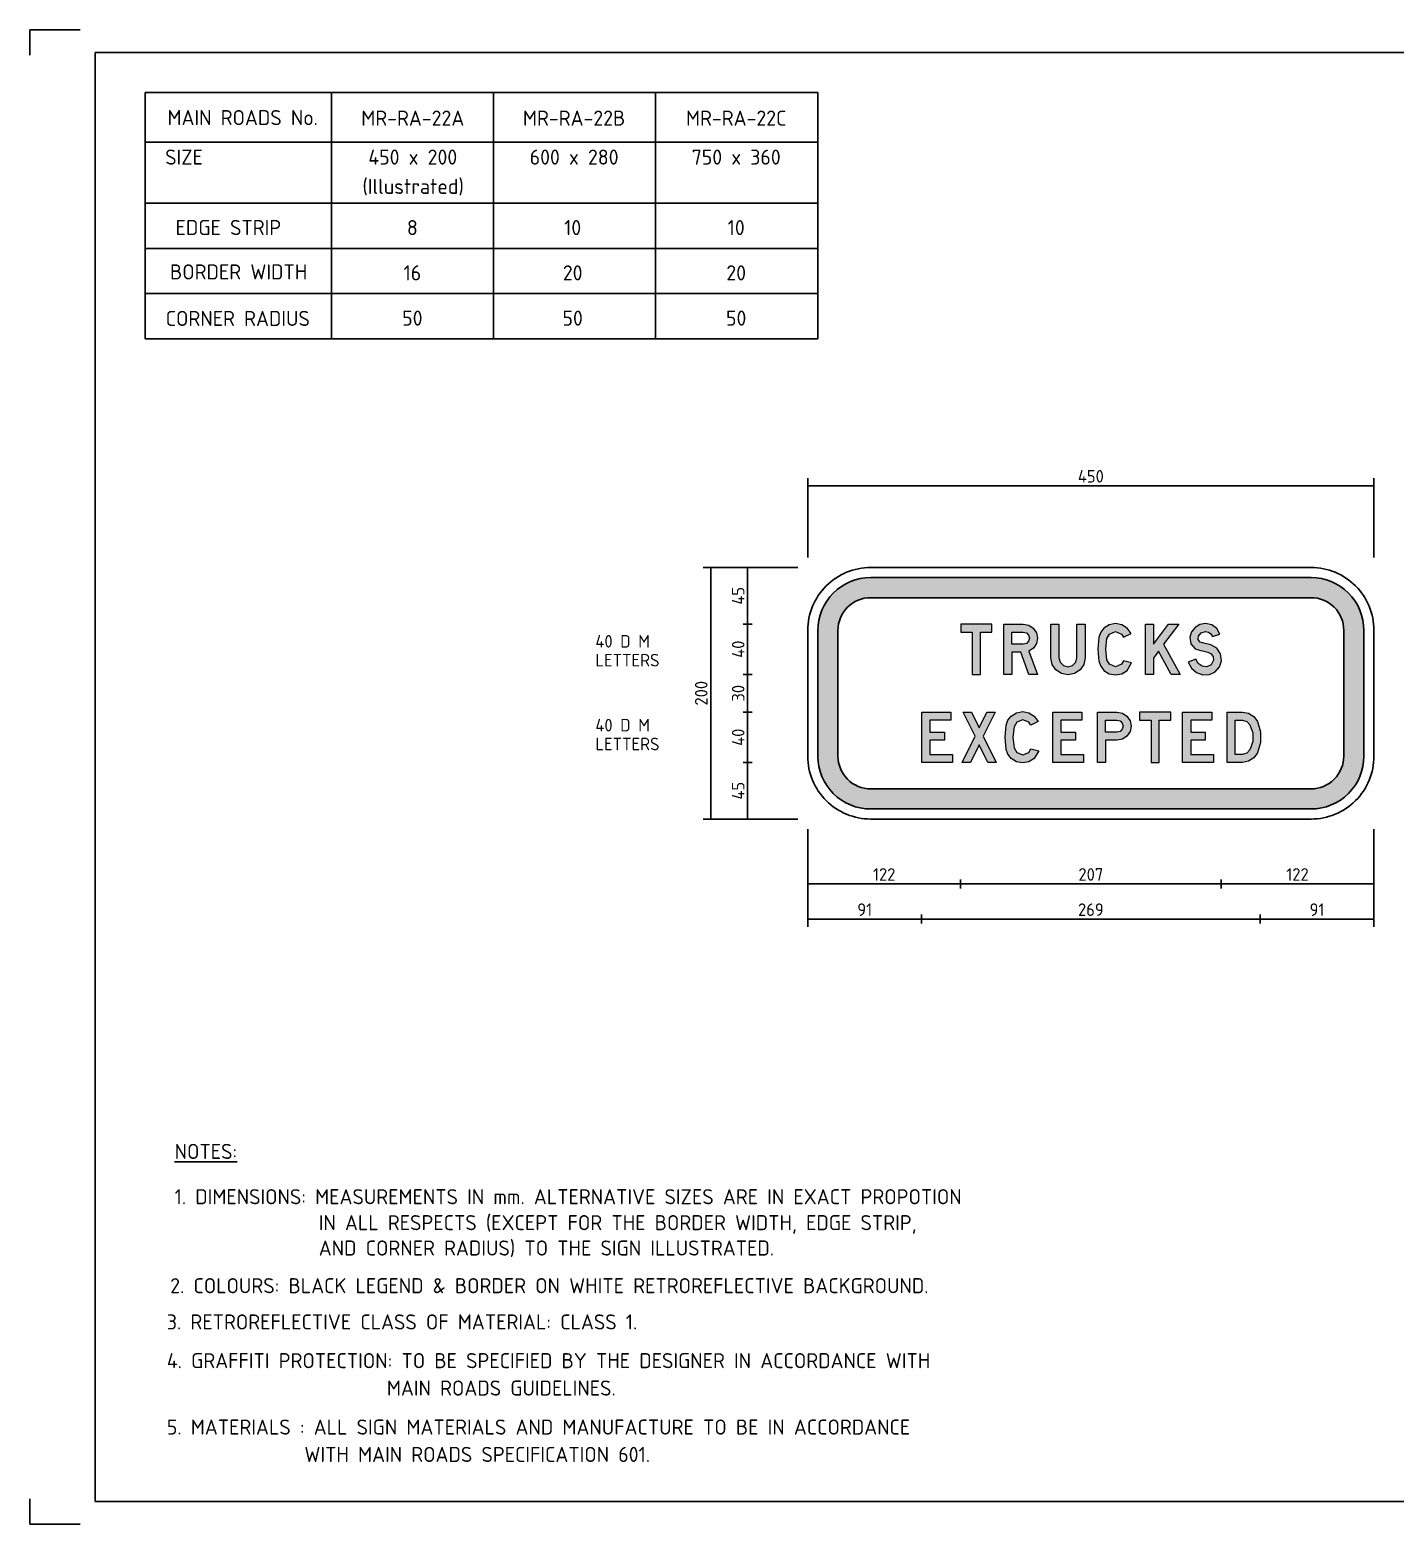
# Model space of a CAD drawing. Extents: x 0 to 420, y 0 to 297.
# Drawn here: x 0 to 271.3, y 0 to 297 of the extents above; entities that cross this region are included whole.
import ezdxf
from ezdxf.enums import TextEntityAlignment as Align

# ---------------------------------------------------------------- set-up
doc = ezdxf.new("R2010")
doc.units = 0
doc.layers.get('0').update_dxf_attribs({"linetype": 'CONTINUOUS'})
doc.layers.get('DEFPOINTS').update_dxf_attribs({"linetype": 'CONTINUOUS'})
for name, color, linetype in [('COMMENTS', 4, 'CONTINUOUS'), ('L25', 1, 'CONTINUOUS'), ('L35', 3, 'CONTINUOUS'), ('L50', 7, 'CONTINUOUS'), ('T25', 1, 'CONTINUOUS'), ('TBLK18', 4, 'CONTINUOUS'), ('TBLK25', 1, 'CONTINUOUS'), ('TBLK35', 3, 'CONTINUOUS'), ('TBLK50', 7, 'CONTINUOUS')]:
    doc.layers.add(name, color=color, linetype=linetype)
doc.styles.add('ISO', font='iso3098b.shx')
doc.dimstyles.new('SIGNSDIM', dxfattribs={"dimtxt": 2.5, "dimasz": 0.2, "dimexe": 1.5, "dimexo": 2, "dimtad": 1, "dimdec": 4, "dimlfac": 4, "dimrnd": 1, "dimdsep": 46, "dimtxsty": 'ISO', "dimblk": 'SGNDIM', "dimcen": 2.5, "dimse2": 1, "dimadec": 0, "dimazin": 0, "dimtfac": 1, "dimtdec": 4, "dimtix": 1, "dimtmove": 0, "dimatfit": 3, "dimldrblk": 'SGNDIM', "dimfxl": 1, "dimtolj": 1, "dimtzin": 0, "dimarcsym": 0})

# ---------------------------------------------------------------- blocks, each defined once
blk = doc.blocks.new('SGNDIM')
for p, q in [((0, 0), (-1, 0)), ((0, 4.5), (0, -4.5))]:
    blk.add_line(p, q)
blk = doc.blocks.new('*D5')
at = {"layer": 'DEFPOINTS', "color": 0}
for p in [(154.55, 190.15), (135.27, 140.15), (154.55, 140.15)]:
    blk.add_point(p, dxfattribs=at)
at = {"layer": 'T25', "color": 0, "lineweight": -2}
for p, q in [((152.55, 190.15), (133.77, 190.15)), ((135.27, 189.95), (135.27, 140.35)), ((152.55, 140.15), (133.77, 140.15))]:
    blk.add_line(p, q, dxfattribs=at)
at = {"layer": 'T25', "color": 0, "lineweight": -2, "xscale": 0.2, "yscale": 0.2, "zscale": 0.2}
for p, rotation in [((135.27, 190.15), 90), ((135.27, 140.15), 270)]:
    blk.add_blockref('SGNDIM', p, dxfattribs=dict(at, rotation=rotation))
at = {"layer": 'T25', "color": 0, "insert": (133.39, 165.15), "char_height": 2.5, "attachment_point": 5, "rotation": 90, "style": 'ISO'}
blk.add_mtext('\\A1;200', dxfattribs=at)
blk = doc.blocks.new('*D6')
at = {"layer": 'DEFPOINTS', "color": 0}
for p in [(154.55, 140.15), (184.93, 140.15), (184.93, 127.25)]:
    blk.add_point(p, dxfattribs=at)
at = {"layer": 'T25', "color": 0, "lineweight": -2}
for p, q in [((154.55, 138.15), (154.55, 125.75)), ((154.75, 127.25), (184.73, 127.25))]:
    blk.add_line(p, q, dxfattribs=at)
at = {"layer": 'T25', "color": 0, "lineweight": -2, "xscale": 0.2, "yscale": 0.2, "zscale": 0.2, "rotation": 180}
blk.add_blockref('SGNDIM', (154.55, 127.25), dxfattribs=at)
at = {"layer": 'T25', "color": 0, "lineweight": -2, "xscale": 0.2, "yscale": 0.2, "zscale": 0.2}
blk.add_blockref('SGNDIM', (184.93, 127.25), dxfattribs=at)
at = {"layer": 'T25', "color": 0, "insert": (169.74, 129.13), "char_height": 2.5, "attachment_point": 5, "style": 'ISO'}
blk.add_mtext('\\A1;122', dxfattribs=at)
blk = doc.blocks.new('*D7')
at = {"layer": 'DEFPOINTS', "color": 0}
for p in [(184.93, 140.15), (236.68, 140.15), (236.68, 127.25)]:
    blk.add_point(p, dxfattribs=at)
at = {"layer": 'T25', "color": 0, "lineweight": -2}
blk.add_line((185.13, 127.25), (236.48, 127.25), dxfattribs=at)
at = {"layer": 'T25', "color": 0, "lineweight": -2, "xscale": 0.2, "yscale": 0.2, "zscale": 0.2, "rotation": 180}
blk.add_blockref('SGNDIM', (184.93, 127.25), dxfattribs=at)
at = {"layer": 'T25', "color": 0, "lineweight": -2, "xscale": 0.2, "yscale": 0.2, "zscale": 0.2}
blk.add_blockref('SGNDIM', (236.68, 127.25), dxfattribs=at)
at = {"layer": 'T25', "color": 0, "insert": (210.8, 129.13), "char_height": 2.5, "attachment_point": 5, "style": 'ISO'}
blk.add_mtext('\\A1;207', dxfattribs=at)
blk = doc.blocks.new('*D8')
at = {"layer": 'DEFPOINTS', "color": 0}
for p in [(236.68, 140.15), (267.05, 140.15), (267.05, 127.25)]:
    blk.add_point(p, dxfattribs=at)
at = {"layer": 'T25', "color": 0, "lineweight": -2}
for p, q in [((267.05, 138.15), (267.05, 125.75)), ((236.88, 127.25), (266.85, 127.25))]:
    blk.add_line(p, q, dxfattribs=at)
at = {"layer": 'T25', "color": 0, "lineweight": -2, "xscale": 0.2, "yscale": 0.2, "zscale": 0.2, "rotation": 180}
blk.add_blockref('SGNDIM', (236.68, 127.25), dxfattribs=at)
at = {"layer": 'T25', "color": 0, "lineweight": -2, "xscale": 0.2, "yscale": 0.2, "zscale": 0.2}
blk.add_blockref('SGNDIM', (267.05, 127.25), dxfattribs=at)
at = {"layer": 'T25', "color": 0, "insert": (251.86, 129.13), "char_height": 2.5, "attachment_point": 5, "style": 'ISO'}
blk.add_mtext('\\A1;122', dxfattribs=at)
blk = doc.blocks.new('*D9')
at = {"layer": 'DEFPOINTS', "color": 0}
for p in [(154.55, 140.15), (177.18, 140.15), (177.18, 120.25)]:
    blk.add_point(p, dxfattribs=at)
at = {"layer": 'T25', "color": 0, "lineweight": -2}
for p, q in [((154.55, 138.15), (154.55, 118.75)), ((154.75, 120.25), (176.98, 120.25))]:
    blk.add_line(p, q, dxfattribs=at)
at = {"layer": 'T25', "color": 0, "lineweight": -2, "xscale": 0.2, "yscale": 0.2, "zscale": 0.2, "rotation": 180}
blk.add_blockref('SGNDIM', (154.55, 120.25), dxfattribs=at)
at = {"layer": 'T25', "color": 0, "lineweight": -2, "xscale": 0.2, "yscale": 0.2, "zscale": 0.2}
blk.add_blockref('SGNDIM', (177.18, 120.25), dxfattribs=at)
at = {"layer": 'T25', "color": 0, "insert": (165.87, 122.13), "char_height": 2.5, "attachment_point": 5, "style": 'ISO'}
blk.add_mtext('\\A1;91', dxfattribs=at)
blk = doc.blocks.new('*D10')
at = {"layer": 'DEFPOINTS', "color": 0}
for p in [(177.18, 140.15), (244.43, 140.15), (244.43, 120.25)]:
    blk.add_point(p, dxfattribs=at)
at = {"layer": 'T25', "color": 0, "lineweight": -2}
blk.add_line((177.38, 120.25), (244.23, 120.25), dxfattribs=at)
at = {"layer": 'T25', "color": 0, "lineweight": -2, "xscale": 0.2, "yscale": 0.2, "zscale": 0.2, "rotation": 180}
blk.add_blockref('SGNDIM', (177.18, 120.25), dxfattribs=at)
at = {"layer": 'T25', "color": 0, "lineweight": -2, "xscale": 0.2, "yscale": 0.2, "zscale": 0.2}
blk.add_blockref('SGNDIM', (244.43, 120.25), dxfattribs=at)
at = {"layer": 'T25', "color": 0, "insert": (210.8, 122.13), "char_height": 2.5, "attachment_point": 5, "style": 'ISO'}
blk.add_mtext('\\A1;269', dxfattribs=at)
blk = doc.blocks.new('*D11')
at = {"layer": 'DEFPOINTS', "color": 0}
for p in [(244.43, 140.15), (267.05, 140.15), (267.05, 120.25)]:
    blk.add_point(p, dxfattribs=at)
at = {"layer": 'T25', "color": 0, "lineweight": -2}
for p, q in [((267.05, 138.15), (267.05, 118.75)), ((244.63, 120.25), (266.85, 120.25))]:
    blk.add_line(p, q, dxfattribs=at)
at = {"layer": 'T25', "color": 0, "lineweight": -2, "xscale": 0.2, "yscale": 0.2, "zscale": 0.2, "rotation": 180}
blk.add_blockref('SGNDIM', (244.43, 120.25), dxfattribs=at)
at = {"layer": 'T25', "color": 0, "lineweight": -2, "xscale": 0.2, "yscale": 0.2, "zscale": 0.2}
blk.add_blockref('SGNDIM', (267.05, 120.25), dxfattribs=at)
at = {"layer": 'T25', "color": 0, "insert": (255.74, 122.13), "char_height": 2.5, "attachment_point": 5, "style": 'ISO'}
blk.add_mtext('\\A1;91', dxfattribs=at)
blk = doc.blocks.new('*D17')
at = {"layer": 'DEFPOINTS', "color": 0}
for p in [(267.05, 206.4), (154.55, 190.15), (267.05, 190.15)]:
    blk.add_point(p, dxfattribs=at)
at = {"layer": 'T25', "color": 0, "lineweight": -2}
for p, q in [((154.55, 192.15), (154.55, 207.9)), ((154.75, 206.4), (266.85, 206.4)), ((267.05, 192.15), (267.05, 207.9))]:
    blk.add_line(p, q, dxfattribs=at)
at = {"layer": 'T25', "color": 0, "lineweight": -2, "xscale": 0.2, "yscale": 0.2, "zscale": 0.2, "rotation": 180}
blk.add_blockref('SGNDIM', (154.55, 206.4), dxfattribs=at)
at = {"layer": 'T25', "color": 0, "lineweight": -2, "xscale": 0.2, "yscale": 0.2, "zscale": 0.2}
blk.add_blockref('SGNDIM', (267.05, 206.4), dxfattribs=at)
at = {"layer": 'T25', "color": 0, "insert": (210.8, 208.27), "char_height": 2.5, "attachment_point": 5, "style": 'ISO'}
blk.add_mtext('\\A1;450', dxfattribs=at)
blk = doc.blocks.new('BLK2DES')
at = {"layer": 'COMMENTS', "style": 'ISO'}
for s, p in [('40 D M', (0, 0)), ('LETTERS', (0, -3.75))]:
    blk.add_text(s, height=2.5, dxfattribs=at).set_placement(p)
blk = doc.blocks.new('BLK1DES')
at = {"layer": 'COMMENTS', "style": 'ISO'}
for s, p in [('40 D M', (0, 0)), ('LETTERS', (0, -3.75))]:
    blk.add_text(s, height=2.5, dxfattribs=at).set_placement(p)
blk = doc.blocks.new('A3BBLK')
at = {"layer": 'TBLK25'}
for p, q in [((10, 297), (0, 297)), ((0, 297), (0, 292)), ((0, 5), (0, 0)), ((0, 0), (10, 0))]:
    blk.add_line(p, q, dxfattribs=at)
at = {"layer": 'TBLK50'}
for p, q in [((415.5, 292.5), (13, 292.5)), ((13, 292.5), (13, 4.5)), ((13, 4.5), (415.5, 4.5))]:
    blk.add_line(p, q, dxfattribs=at)
blk = doc.blocks.new('a3_in_vtblk')
blk.add_blockref('A3BBLK', (0, 0))
at = {"layer": 'TBLK18', "style": 'ISO'}
for tag, p, height in [('GROUND_SURVEY_STD.', (381.88, 126.11), 1.8), ('SURVEY_CAPTURE_DATE', (381.95, 122.61), 1.8), ('MAPPING_SURVEY_STD.', (381.95, 119.11), 1.8), ('MAPPING_CAPTURE_DATE', (381.95, 115.61), 1.8), ('PROJECT_ZONE', (381.95, 112.11), 1.8), ('HEIGHT_DATUM', (381.95, 108.61), 1.8), ('CLIENT_STREET_NAME', (355.51, 86.94), 1.5), ('CLIENT_TELEPHONE_NO.', (368.31, 84.68), 1.5), ('CLIENT_SUBURB_POSTCODE', (388.49, 86.94), 1.5), ('CLIENT_FAX_NO.', (393.56, 84.68), 1.5), ('STREET_NAME', (355.51, 62.1), 1.5), ('SUBURB_POSTCODE', (388.49, 62.1), 1.5), ('TELEPHONE_NO.', (368.31, 59.84), 1.5), ('FAX_NO.', (393.56, 59.84), 1.5)]:
    blk.add_attdef(tag, p, '', height=height, dxfattribs=at)
for tag, p in [('CLIENT_MR_DIRECTORATE', (381.5, 92.96)), ('MR_DIRECTORATE', (381.5, 68.12))]:
    blk.add_attdef(tag, text='', height=1.5, dxfattribs=at).set_placement(p, align=Align.CENTER)
at = {"layer": 'TBLK25', "style": 'ISO'}
for tag, height, p in [('CLIENT_MR__BRANCH', 2, (381.5, 90.04)), ('MR_BRANCH', 2, (381.5, 65.2)), ('ROAD_SECTION', 1.75, (384.5, 29.16)), ('SLK', 1.75, (384.5, 26.11)), ('CHAINAGE', 1.75, (384.5, 19.21))]:
    blk.add_attdef(tag, text='', height=height, dxfattribs=at).set_placement(p, align=Align.CENTER)
for tag, p, height in [('FILE_NUMBER', (371.77, 54.24), 2.5), ('DESIGNED_/_DRAWN', (371.77, 49.49), 2), ('VERIFIED', (371.77, 44.49), 2), ('APPROVED', (371.77, 39.49), 2), ('LOCAL_AUTHORITY', (370.48, 16.73), 1.25)]:
    blk.add_attdef(tag, p, '', height=height, dxfattribs=at)
at = {"layer": 'TBLK35', "style": 'ISO', "width": 0.9}
for tag, p in [('ROAD_PROJECT&NUMBER', (384.5, 32.23)), ('DRAWING_DESCRIPTION', (384.5, 22.29))]:
    blk.add_attdef(tag, text='', height=2.5, dxfattribs=at).set_placement(p, align=Align.CENTER)
at = {"layer": 'TBLK50', "style": 'ISO'}
blk.add_attdef('MRWA_DRG_NUMBER', (356.29, 6.08), '', height=5, dxfattribs=at)
blk = doc.blocks.new('*D39')
at = {"layer": 'DEFPOINTS', "color": 0}
for p in [(154.55, 190.15), (142.6, 178.9), (154.55, 178.9)]:
    blk.add_point(p, dxfattribs=at)
at = {"layer": 'T25', "color": 0, "lineweight": -2}
for p, q in [((152.55, 190.15), (141.1, 190.15)), ((142.6, 189.95), (142.6, 179.1))]:
    blk.add_line(p, q, dxfattribs=at)
at = {"layer": 'T25', "color": 0, "lineweight": -2, "xscale": 0.2, "yscale": 0.2, "zscale": 0.2}
for p, rotation in [((142.6, 190.15), 90), ((142.6, 178.9), 270)]:
    blk.add_blockref('SGNDIM', p, dxfattribs=dict(at, rotation=rotation))
at = {"layer": 'T25', "color": 0, "insert": (140.73, 184.52), "char_height": 2.5, "attachment_point": 5, "rotation": 90, "style": 'ISO'}
blk.add_mtext('\\A1;45', dxfattribs=at)
blk = doc.blocks.new('*D40')
at = {"layer": 'DEFPOINTS', "color": 0}
for p in [(154.55, 178.9), (142.6, 168.9), (154.55, 168.9)]:
    blk.add_point(p, dxfattribs=at)
at = {"layer": 'T25', "color": 0, "lineweight": -2}
blk.add_line((142.6, 178.7), (142.6, 169.1), dxfattribs=at)
at = {"layer": 'T25', "color": 0, "lineweight": -2, "xscale": 0.2, "yscale": 0.2, "zscale": 0.2}
for p, rotation in [((142.6, 178.9), 90), ((142.6, 168.9), 270)]:
    blk.add_blockref('SGNDIM', p, dxfattribs=dict(at, rotation=rotation))
at = {"layer": 'T25', "color": 0, "insert": (140.73, 173.9), "char_height": 2.5, "attachment_point": 5, "rotation": 90, "style": 'ISO'}
blk.add_mtext('\\A1;40', dxfattribs=at)
blk = doc.blocks.new('*D41')
at = {"layer": 'DEFPOINTS', "color": 0}
for p in [(154.55, 168.9), (142.6, 161.4), (154.55, 161.4)]:
    blk.add_point(p, dxfattribs=at)
at = {"layer": 'T25', "color": 0, "lineweight": -2}
blk.add_line((142.6, 168.7), (142.6, 161.6), dxfattribs=at)
at = {"layer": 'T25', "color": 0, "lineweight": -2, "xscale": 0.2, "yscale": 0.2, "zscale": 0.2}
for p, rotation in [((142.6, 168.9), 90), ((142.6, 161.4), 270)]:
    blk.add_blockref('SGNDIM', p, dxfattribs=dict(at, rotation=rotation))
at = {"layer": 'T25', "color": 0, "insert": (140.73, 165.15), "char_height": 2.5, "attachment_point": 5, "rotation": 90, "style": 'ISO'}
blk.add_mtext('\\A1;30', dxfattribs=at)
blk = doc.blocks.new('*D42')
at = {"layer": 'DEFPOINTS', "color": 0}
for p in [(154.55, 161.4), (142.6, 151.4), (154.55, 151.4)]:
    blk.add_point(p, dxfattribs=at)
at = {"layer": 'T25', "color": 0, "lineweight": -2}
blk.add_line((142.6, 161.2), (142.6, 151.6), dxfattribs=at)
at = {"layer": 'T25', "color": 0, "lineweight": -2, "xscale": 0.2, "yscale": 0.2, "zscale": 0.2}
for p, rotation in [((142.6, 161.4), 90), ((142.6, 151.4), 270)]:
    blk.add_blockref('SGNDIM', p, dxfattribs=dict(at, rotation=rotation))
at = {"layer": 'T25', "color": 0, "insert": (140.73, 156.4), "char_height": 2.5, "attachment_point": 5, "rotation": 90, "style": 'ISO'}
blk.add_mtext('\\A1;40', dxfattribs=at)
blk = doc.blocks.new('*D43')
at = {"layer": 'DEFPOINTS', "color": 0}
for p in [(154.55, 151.4), (142.6, 140.15), (154.55, 140.15)]:
    blk.add_point(p, dxfattribs=at)
at = {"layer": 'T25', "color": 0, "lineweight": -2}
for p, q in [((142.6, 151.2), (142.6, 140.35)), ((152.55, 140.15), (141.1, 140.15))]:
    blk.add_line(p, q, dxfattribs=at)
at = {"layer": 'T25', "color": 0, "lineweight": -2, "xscale": 0.2, "yscale": 0.2, "zscale": 0.2}
for p, rotation in [((142.6, 151.4), 90), ((142.6, 140.15), 270)]:
    blk.add_blockref('SGNDIM', p, dxfattribs=dict(at, rotation=rotation))
at = {"layer": 'T25', "color": 0, "insert": (140.73, 145.77), "char_height": 2.5, "attachment_point": 5, "rotation": 90, "style": 'ISO'}
blk.add_mtext('\\A1;45', dxfattribs=at)

msp = doc.modelspace()

# ---------------------------------------------------------------- hatches: boundary and pattern name
at = {"layer": 'L25'}
h = msp.add_hatch(color=256, dxfattribs=at)
edge = h.paths.add_edge_path(flags=16)
edge.add_line((160.55363, 152.645072), (160.55363, 177.645072))
edge.add_arc((167.05363, 177.645072), 6.5, 90, 180, ccw=False)
edge.add_line((167.05363, 184.145072), (254.55363, 184.145072))
edge.add_arc((254.55363, 177.645072), 6.5, 0, 90, ccw=False)
edge.add_line((261.05363, 177.645072), (261.05363, 152.645072))
edge.add_arc((254.55363, 152.645072), 6.5, -90, 0, ccw=False)
edge.add_line((254.55363, 146.145072), (167.05363, 146.145072))
edge.add_arc((167.05363, 152.645072), 6.5, 180, 270, ccw=False)
edge = h.paths.add_edge_path()
edge.add_line((156.55363, 152.645072), (156.55363, 177.645072))
edge.add_arc((167.05363, 177.645072), 10.5, 90, 180, ccw=False)
edge.add_line((167.05363, 188.145072), (254.55363, 188.145072))
edge.add_arc((254.55363, 177.645072), 10.5, 0, 90, ccw=False)
edge.add_line((265.05363, 177.645072), (265.05363, 152.645072))
edge.add_arc((254.55363, 152.645072), 10.5, -90, 0, ccw=False)
edge.add_line((254.55363, 142.145072), (167.05363, 142.145072))
edge.add_arc((167.05363, 152.645072), 10.5, 180, 270, ccw=False)
h = msp.add_hatch(color=256, dxfattribs=at)
h.paths.add_polyline_path([(221.666174, 178.895958), (223.26835, 178.895958), (223.26835, 174.897801), (226.261506, 178.895958), (228.264226, 178.895958), (225.263787, 174.897801), (228.562813, 168.896924), (226.764006, 168.896924), (224.266068, 173.499538), (223.26835, 172.101275), (223.26835, 168.896924), (221.666174, 168.896924)])
h.paths.add_polyline_path([(184.939933, 178.895958), (184.939933, 177.301065), (187.24124, 177.301065), (187.24124, 168.896924), (188.843416, 168.896924), (188.843416, 177.301065), (191.13744, 177.301065), (191.13744, 178.895958)])
h.paths.add_polyline_path([(229.043466, 161.395827), (234.833147, 161.395827), (234.833147, 159.800934), (230.638359, 159.800934), (230.638359, 157.39767), (233.536841, 157.39767), (233.536841, 155.795494), (230.638359, 155.795494), (230.638359, 152.998969), (235.139017, 152.998969), (235.139017, 151.396793), (229.043466, 151.396793)])
h.paths.add_polyline_path([(220.493672, 161.395827), (220.493672, 159.800934), (222.79498, 159.800934), (222.79498, 151.396793), (224.389873, 151.396793), (224.389873, 159.800934), (226.69118, 159.800934), (226.69118, 161.395827)])
h.paths.add_polyline_path([(203.233868, 161.395827), (209.030832, 161.395827), (209.030832, 159.800934), (204.828762, 159.800934), (204.828762, 157.39767), (207.727244, 157.39767), (207.727244, 155.795494), (204.828762, 155.795494), (204.828762, 152.998969), (209.329419, 152.998969), (209.329419, 151.396793), (203.233868, 151.396793)])
h.paths.add_polyline_path([(185.40602, 161.395827), (187.110153, 161.395827), (188.610372, 158.300715), (190.103309, 161.395827), (191.807441, 161.395827), (189.404177, 156.596582), (192.004072, 151.396793), (190.307222, 151.396793), (188.610372, 154.899732), (186.906239, 151.396793), (185.209389, 151.396793), (187.809284, 156.596582)])
h.paths.add_polyline_path([(177.19851, 161.395827), (182.995474, 161.395827), (182.995474, 159.800934), (178.793403, 159.800934), (178.793403, 157.39767), (181.691885, 157.39767), (181.691885, 155.795494), (178.793403, 155.795494), (178.793403, 152.998969), (183.294061, 152.998969), (183.294061, 151.396793), (177.19851, 151.396793)])
h.paths.add_polyline_path([(198.485602, 173.499538), (200.182452, 168.896924), (198.485602, 168.896924), (196.883426, 173.295625), (195.084619, 173.295625), (195.084619, 168.896924), (193.489726, 168.896924), (193.489726, 178.895958), (197.385926, 178.895958), (198.456471, 178.692045), (199.366798, 178.080305), (199.971256, 177.169977), (200.182452, 176.099433), (199.978538, 175.028888), (199.381364, 174.118561)])
h.paths.add_polyline_path([(197.385926, 174.897801), (195.084619, 174.897801), (195.084619, 177.301065), (197.385926, 177.301065), (197.983101, 177.140847), (198.427341, 176.696607), (198.587558, 176.099433), (198.427341, 175.494975), (197.983101, 175.058018)], flags=16)
h.paths.add_polyline_path([(202.84789, 172.195949), (202.84789, 178.895958), (204.442783, 178.895958), (204.442783, 172.195949), (204.683109, 171.292905), (205.338545, 170.637469), (206.24159, 170.397143), (207.144634, 170.637469), (207.80007, 171.292905), (208.040396, 172.195949), (208.040396, 178.895958), (209.642572, 178.895958), (209.642572, 172.195949), (209.38768, 170.892361), (208.652136, 169.785403), (207.545178, 169.049859), (206.24159, 168.794967), (204.938001, 169.049859), (203.831043, 169.785403), (203.095499, 170.892361)])
h.paths.add_polyline_path([(217.296603, 176.296063), (218.796823, 176.995195), (217.995735, 178.09487), (216.932472, 178.764871), (215.70171, 178.997914), (214.463665, 178.764871), (213.400403, 178.09487), (212.759532, 177.279217), (212.402684, 176.296063), (212.176923, 173.900082), (212.402684, 171.496818), (212.759532, 170.520947), (213.400403, 169.698012), (214.463665, 169.028011), (215.70171, 168.794967), (216.932472, 169.028011), (217.995735, 169.698012), (218.898779, 171.198231), (217.296603, 171.598775), (216.896059, 170.899644), (215.70171, 170.397143), (214.500078, 170.899644), (213.997577, 171.795406), (213.749968, 173.900082), (213.997577, 175.997476), (214.500078, 176.900521), (215.70171, 177.395739), (216.896059, 176.900521)])
h.paths.add_polyline_path([(231.657925, 171.897362), (230.157706, 171.300188), (230.776729, 170.127686), (231.78173, 169.268337), (233.03434, 168.838663), (234.352494, 168.896924), (235.517713, 169.428555), (236.362497, 170.382578), (236.755758, 171.598775), (236.580975, 172.953342), (235.830865, 174.096713), (234.658364, 174.795844), (233.252819, 175.094431), (232.553687, 175.298345), (232.094883, 175.808128), (232.160426, 176.499977), (232.743036, 177.126282), (233.558689, 177.395739), (234.163146, 177.293782), (234.665647, 176.936934), (234.956951, 176.39802), (236.457171, 176.900521), (235.845431, 178.014761), (234.811299, 178.764871), (233.558689, 178.997914), (232.459013, 178.801284), (231.497708, 178.23324), (230.798577, 177.359325), (230.456294, 176.296063), (230.660207, 174.985192), (231.555969, 173.994756), (232.357057, 173.696169), (233.252819, 173.499538), (234.053907, 173.295625), (234.680212, 172.97519), (235.073473, 172.39258), (235.153582, 171.700731), (234.723908, 170.826817), (233.857276, 170.397143), (232.89597, 170.4991), (232.102165, 171.045296)])
h.paths.add_polyline_path([(240.899567, 151.396793), (237.906411, 151.396793), (237.906411, 161.395827), (240.899567, 161.395827), (242.123047, 161.170066), (243.171744, 160.507348), (243.900006, 159.502347), (244.526311, 157.463214), (244.526311, 155.336689), (243.900006, 153.297556), (243.171744, 152.292555), (242.123047, 151.629837)])
h.paths.add_polyline_path([(240.899567, 152.998969), (239.501305, 152.998969), (239.501305, 159.800934), (240.899567, 159.800934), (241.773482, 159.553325), (242.399787, 158.897889), (242.960548, 157.266583), (242.960548, 155.53332), (242.399787, 153.902014), (241.773482, 153.239295)], flags=16)
h.paths.add_polyline_path([(215.993015, 157.39767), (213.691707, 157.39767), (213.691707, 159.800934), (215.993015, 159.800934), (216.597472, 159.640716), (217.034429, 159.203759), (217.194647, 158.599302), (217.034429, 157.994845), (216.597472, 157.557888)], flags=16)
h.paths.add_polyline_path([(215.993015, 155.795494), (213.691707, 155.795494), (213.691707, 151.396793), (212.096814, 151.396793), (212.096814, 161.395827), (215.993015, 161.395827), (217.063559, 161.191914), (217.973887, 160.580174), (218.585627, 159.669847), (218.78954, 158.599302), (218.585627, 157.528757), (217.973887, 156.611148), (217.063559, 156.00669)])
h.paths.add_polyline_path([(200.364517, 159.502347), (198.864298, 158.795933), (198.463754, 159.40039), (197.269404, 159.895608), (196.067773, 159.40039), (195.565272, 158.497345), (195.317663, 156.399952), (195.565272, 154.302558), (196.067773, 153.399513), (197.269404, 152.897012), (198.463754, 153.399513), (198.864298, 154.098644), (200.466474, 153.6981), (199.563429, 152.197881), (198.500167, 151.535163), (197.269404, 151.302119), (196.031359, 151.535163), (194.968097, 152.197881), (194.327227, 153.020817), (193.970379, 153.996688), (193.744617, 156.399952), (193.970379, 158.795933), (194.327227, 159.779086), (194.968097, 160.602022), (196.031359, 161.26474), (197.269404, 161.497784), (198.500167, 161.26474), (199.563429, 160.602022)])

# ---------------------------------------------------------------- linework, layer by layer
at = {"layer": 'L25', "color": 4}
for p, q in [((22.894349, 262.579846), (156.581502, 262.579846)), ((22.894349, 253.579846), (156.581502, 253.579846)), ((22.894349, 244.579846), (156.581502, 244.579846))]:
    msp.add_line(p, q, dxfattribs=at)
at = {"layer": 'L25'}
for points in [[(156.55363, 152.645072), (156.55363, 177.645072, -0.4142135624), (167.05363, 188.145072), (254.55363, 188.145072, -0.4142135624), (265.05363, 177.645072), (265.05363, 152.645072, -0.4142135624), (254.55363, 142.145072), (167.05363, 142.145072, -0.4142135624)], [(160.55363, 152.645072), (160.55363, 177.645072, -0.4142135624), (167.05363, 184.145072), (254.55363, 184.145072, -0.4142135624), (261.05363, 177.645072), (261.05363, 152.645072, -0.4142135624), (254.55363, 146.145072), (167.05363, 146.145072, -0.4142135624)]]:
    msp.add_lwpolyline(points, format="xyb", close=True, dxfattribs=at)
at = {"layer": 'L25', "lineweight": 0}
for points in [[(184.939933, 178.895958), (184.939933, 177.301065), (187.24124, 177.301065), (187.24124, 168.896924), (188.843416, 168.896924), (188.843416, 177.301065), (191.13744, 177.301065), (191.13744, 178.895958), (184.939933, 178.895958)], [(198.485602, 173.499538), (200.182452, 168.896924), (198.485602, 168.896924), (196.883426, 173.295625), (195.084619, 173.295625), (195.084619, 168.896924), (193.489726, 168.896924), (193.489726, 178.895958), (197.385926, 178.895958), (198.456471, 178.692045), (199.366798, 178.080305), (199.971256, 177.169977), (200.182452, 176.099433), (199.978538, 175.028888), (199.381364, 174.118561)], [(202.84789, 172.195949), (202.84789, 178.895958), (204.442783, 178.895958), (204.442783, 172.195949), (204.683109, 171.292905), (205.338545, 170.637469), (206.24159, 170.397143), (207.144634, 170.637469), (207.80007, 171.292905), (208.040396, 172.195949), (208.040396, 178.895958), (209.642572, 178.895958), (209.642572, 172.195949), (209.38768, 170.892361), (208.652136, 169.785403), (207.545178, 169.049859), (206.24159, 168.794967), (204.938001, 169.049859), (203.831043, 169.785403), (203.095499, 170.892361)], [(217.296603, 176.296063), (218.796823, 176.995195), (217.995735, 178.09487), (216.932472, 178.764871), (215.70171, 178.997914), (214.463665, 178.764871), (213.400403, 178.09487), (212.759532, 177.279217), (212.402684, 176.296063), (212.176923, 173.900082), (212.402684, 171.496818), (212.759532, 170.520947), (213.400403, 169.698012), (214.463665, 169.028011), (215.70171, 168.794967), (216.932472, 169.028011), (217.995735, 169.698012), (218.898779, 171.198231), (217.296603, 171.598775), (216.896059, 170.899644), (215.70171, 170.397143), (214.500078, 170.899644), (213.997577, 171.795406), (213.749968, 173.900082), (213.997577, 175.997476), (214.500078, 176.900521), (215.70171, 177.395739), (216.896059, 176.900521)], [(221.666174, 178.895958), (223.26835, 178.895958), (223.26835, 174.897801), (226.261506, 178.895958), (228.264226, 178.895958), (225.263787, 174.897801), (228.562813, 168.896924), (226.764006, 168.896924), (224.266068, 173.499538), (223.26835, 172.101275), (223.26835, 168.896924), (221.666174, 168.896924), (221.666174, 178.895958)], [(231.657925, 171.897362), (230.157706, 171.300188), (230.776729, 170.127686), (231.78173, 169.268337), (233.03434, 168.838663), (234.352494, 168.896924), (235.517713, 169.428555), (236.362497, 170.382578), (236.755758, 171.598775), (236.580975, 172.953342), (235.830865, 174.096713), (234.658364, 174.795844), (233.252819, 175.094431), (232.553687, 175.298345), (232.094883, 175.808128), (232.160426, 176.499977), (232.743036, 177.126282), (233.558689, 177.395739), (234.163146, 177.293782), (234.665647, 176.936934), (234.956951, 176.39802), (236.457171, 176.900521), (235.845431, 178.014761), (234.811299, 178.764871), (233.558689, 178.997914), (232.459013, 178.801284), (231.497708, 178.23324), (230.798577, 177.359325), (230.456294, 176.296063), (230.660207, 174.985192), (231.555969, 173.994756), (232.357057, 173.696169), (233.252819, 173.499538), (234.053907, 173.295625), (234.680212, 172.97519), (235.073473, 172.39258), (235.153582, 171.700731), (234.723908, 170.826817), (233.857276, 170.397143), (232.89597, 170.4991), (232.102165, 171.045296)], [(197.385926, 174.897801), (195.084619, 174.897801), (195.084619, 177.301065), (197.385926, 177.301065), (197.983101, 177.140847), (198.427341, 176.696607), (198.587558, 176.099433), (198.427341, 175.494975), (197.983101, 175.058018)], [(177.19851, 161.395827), (182.995474, 161.395827), (182.995474, 159.800934), (178.793403, 159.800934), (178.793403, 157.39767), (181.691885, 157.39767), (181.691885, 155.795494), (178.793403, 155.795494), (178.793403, 152.998969), (183.294061, 152.998969), (183.294061, 151.396793), (177.19851, 151.396793), (177.19851, 161.395827)], [(185.40602, 161.395827), (187.110153, 161.395827), (188.610372, 158.300715), (190.103309, 161.395827), (191.807441, 161.395827), (189.404177, 156.596582), (192.004072, 151.396793), (190.307222, 151.396793), (188.610372, 154.899732), (186.906239, 151.396793), (185.209389, 151.396793), (187.809284, 156.596582), (185.40602, 161.395827)], [(200.364517, 159.502347), (198.864298, 158.795933), (198.463754, 159.40039), (197.269404, 159.895608), (196.067773, 159.40039), (195.565272, 158.497345), (195.317663, 156.399952), (195.565272, 154.302558), (196.067773, 153.399513), (197.269404, 152.897012), (198.463754, 153.399513), (198.864298, 154.098644), (200.466474, 153.6981), (199.563429, 152.197881), (198.500167, 151.535163), (197.269404, 151.302119), (196.031359, 151.535163), (194.968097, 152.197881), (194.327227, 153.020817), (193.970379, 153.996688), (193.744617, 156.399952), (193.970379, 158.795933), (194.327227, 159.779086), (194.968097, 160.602022), (196.031359, 161.26474), (197.269404, 161.497784), (198.500167, 161.26474), (199.563429, 160.602022)], [(203.233868, 161.395827), (209.030832, 161.395827), (209.030832, 159.800934), (204.828762, 159.800934), (204.828762, 157.39767), (207.727244, 157.39767), (207.727244, 155.795494), (204.828762, 155.795494), (204.828762, 152.998969), (209.329419, 152.998969), (209.329419, 151.396793), (203.233868, 151.396793), (203.233868, 161.395827)], [(215.993015, 155.795494), (213.691707, 155.795494), (213.691707, 151.396793), (212.096814, 151.396793), (212.096814, 161.395827), (215.993015, 161.395827), (217.063559, 161.191914), (217.973887, 160.580174), (218.585627, 159.669847), (218.78954, 158.599302), (218.585627, 157.528757), (217.973887, 156.611148), (217.063559, 156.00669)], [(220.493672, 161.395827), (220.493672, 159.800934), (222.79498, 159.800934), (222.79498, 151.396793), (224.389873, 151.396793), (224.389873, 159.800934), (226.69118, 159.800934), (226.69118, 161.395827), (220.493672, 161.395827)], [(229.043466, 161.395827), (234.833147, 161.395827), (234.833147, 159.800934), (230.638359, 159.800934), (230.638359, 157.39767), (233.536841, 157.39767), (233.536841, 155.795494), (230.638359, 155.795494), (230.638359, 152.998969), (235.139017, 152.998969), (235.139017, 151.396793), (229.043466, 151.396793), (229.043466, 161.395827)], [(240.899567, 151.396793), (237.906411, 151.396793), (237.906411, 161.395827), (240.899567, 161.395827), (242.123047, 161.170066), (243.171744, 160.507348), (243.900006, 159.502347), (244.526311, 157.463214), (244.526311, 155.336689), (243.900006, 153.297556), (243.171744, 152.292555), (242.123047, 151.629837)], [(215.993015, 157.39767), (213.691707, 157.39767), (213.691707, 159.800934), (215.993015, 159.800934), (216.597472, 159.640716), (217.034429, 159.203759), (217.194647, 158.599302), (217.034429, 157.994845), (216.597472, 157.557888)], [(240.899567, 152.998969), (239.501305, 152.998969), (239.501305, 159.800934), (240.899567, 159.800934), (241.773482, 159.553325), (242.399787, 158.897889), (242.960548, 157.266583), (242.960548, 155.53332), (242.399787, 153.902014), (241.773482, 153.239295)]]:
    msp.add_lwpolyline(points, close=True, dxfattribs=at)
at = {"layer": 'L35'}
msp.add_lwpolyline([(154.55363, 152.645072), (154.55363, 177.645072, -0.4142135624), (167.05363, 190.145072), (254.55363, 190.145072, -0.4142135624), (267.05363, 177.645072), (267.05363, 152.645072, -0.4142135624), (254.55363, 140.145072), (167.05363, 140.145072, -0.4142135624)], format="xyb", close=True, dxfattribs=at)
at = {"layer": 'L50'}
for p, q in [((22.894349, 284.550274), (156.581502, 284.550274)), ((22.894349, 235.579846), (22.894349, 284.550274)), ((59.911485, 235.579846), (59.911485, 284.550274)), ((92.081502, 235.579846), (92.081502, 284.550274)), ((124.331502, 235.579846), (124.331502, 284.550274)), ((156.581502, 235.579846), (156.581502, 284.550274)), ((22.894349, 274.694942), (156.581502, 274.694942)), ((22.894349, 235.579846), (156.581502, 235.579846))]:
    msp.add_line(p, q, dxfattribs=at)

# ---------------------------------------------------------------- block references
at = {"color": 1}
msp.add_blockref('a3_in_vtblk', (0, 0), dxfattribs=at)
at = {"layer": 'L35'}
for name, p in [('BLK2DES', (112.354983, 174.220104)), ('BLK1DES', (112.354983, 157.558504))]:
    msp.add_blockref(name, p, dxfattribs=at)

# ---------------------------------------------------------------- texts
at = {"layer": 'T25', "color": 3, "style": 'ISO'}
for s, p in [('MAIN ROADS No.', (42.278298, 278.065955)), ('MR-RA-22A', (76.075092, 277.96213)), ('MR-RA-22B', (108.133592, 277.96213)), ('MR-RA-22C', (140.33652, 277.96213)), ('SIZE', (30.629237, 270.213983)), ('450 x 200', (76.075092, 270.213983)), ('600 x 280', (108.133592, 270.213983)), ('750 x 360', (140.33652, 270.213983)), ('(Illustrated)', (76.147278, 264.388065)), ('  EDGE STRIP', (37.614908, 256.217508)), ('8', (75.996491, 256.204846)), ('10', (107.844173, 256.204846)), ('10', (140.33652, 256.204846)), (' BORDER WIDTH', (40.562053, 247.394648)), ('16', (75.996491, 247.204846)), ('20', (107.844173, 247.204846)), ('20', (140.33652, 247.204846)), ('CORNER RADIUS', (41.301943, 238.146261)), ('50', (75.996491, 238.204846)), ('50', (107.844173, 238.204846)), ('50', (140.33652, 238.204846))]:
    msp.add_text(s, height=3, dxfattribs=at).set_placement(p, align=Align.CENTER)
for s, p in [('%%UNOTES:', (28.763493, 72.575825)), ('1. DIMENSIONS: MEASUREMENTS IN mm. ALTERNATIVE SIZES ARE IN EXACT PROPOTION', (28.763493, 63.575825)), ('IN ALL RESPECTS (EXCEPT FOR THE BORDER WIDTH, EDGE STRIP, ', (57.396795, 58.41884)), ('AND CORNER RADIUS) TO THE SIGN ILLUSTRATED.', (57.396795, 53.377972)), ('2. COLOURS: BLACK LEGEND & BORDER ON WHITE RETROREFLECTIVE BACKGROUND.', (27.880095, 45.89015)), ('3. RETROREFLECTIVE CLASS OF MATERIAL: CLASS 1.', (27.217544, 38.686248)), ('4. GRAFFITI PROTECTION: TO BE SPECIFIED BY THE DESIGNER IN ACCORDANCE WITH', (27.217544, 30.990379)), ('                        MAIN ROADS GUIDELINES.', (27.217544, 25.541521)), ('5. MATERIALS : ALL SIGN MATERIALS AND MANUFACTURE TO BE IN ACCORDANCE ', (27.217544, 17.789735)), ('               WITH MAIN ROADS SPECIFICATION 601.', (27.217544, 12.348082))]:
    msp.add_text(s, height=3, dxfattribs=at).set_placement(p)

# ---------------------------------------------------------------- dimensions: what is measured, and where the dimension line sits
at = {"layer": 'T25'}
for base, p1, p2, override, picture, middle in [((267.05363, 206.395072), (154.55363, 190.145072), (267.05363, 190.145072), {"dimse2": 0}, '*D17', (210.80363, 208.270072)), ((244.426854, 120.250593), (177.180405, 140.145072), (244.426854, 140.145072), {"dimse1": 1}, '*D10', (210.80363, 122.125593)), ((236.676073, 127.250593), (184.931187, 140.145072), (236.676073, 140.145072), {"dimse1": 1}, '*D7', (210.80363, 129.125593)), ((267.05363, 127.250593), (236.676073, 140.145072), (267.05363, 140.145072), {"dimse1": 1, "dimse2": 0}, '*D8', (251.864851, 129.125593)), ((267.05363, 120.250593), (244.426854, 140.145072), (267.05363, 140.145072), {"dimse1": 1, "dimse2": 0}, '*D11', (255.740242, 122.125593))]:
    dim = msp.add_linear_dim(base=base, p1=p1, p2=p2, dimstyle='SIGNSDIM', override=override, dxfattribs=at)
    dim.commit()
    dim.dimension.update_dxf_attribs({"geometry": picture, "text_midpoint": middle})
for base, p1, p2, override, picture, middle in [((135.266771, 140.145072), (154.55363, 190.145072), (154.55363, 140.145072), {"dimse2": 0}, '*D5', (133.391771, 165.145072)), ((142.603526, 168.895072), (154.55363, 178.895072), (154.55363, 168.895072), {"dimse1": 1}, '*D40', (140.728526, 173.895072)), ((142.603526, 161.395072), (154.55363, 168.895072), (154.55363, 161.395072), {"dimse1": 1}, '*D41', (140.728526, 165.145072)), ((142.603526, 151.395072), (154.55363, 161.395072), (154.55363, 151.395072), {"dimse1": 1}, '*D42', (140.728526, 156.395072)), ((142.603526, 140.145072), (154.55363, 151.395072), (154.55363, 140.145072), {"dimse1": 1, "dimse2": 0}, '*D43', (140.728526, 145.770072))]:
    dim = msp.add_linear_dim(base=base, p1=p1, p2=p2, angle=90, dimstyle='SIGNSDIM', override=override, dxfattribs=at)
    dim.commit()
    dim.dimension.update_dxf_attribs({"geometry": picture, "text_midpoint": middle})
dim = msp.add_linear_dim(base=(142.603526, 178.895072), p1=(154.55363, 190.145072), p2=(154.55363, 178.895072), angle=90, dimstyle='SIGNSDIM', dxfattribs=at)
dim.commit()
dim.dimension.update_dxf_attribs({"geometry": '*D39', "text_midpoint": (140.728526, 184.520072)})
for base, p2, picture, middle in [((184.931187, 127.250593), (184.931187, 140.145072), '*D6', (169.742408, 129.125593)), ((177.180405, 120.250593), (177.180405, 140.145072), '*D9', (165.867018, 122.125593))]:
    dim = msp.add_linear_dim(base=base, p1=(154.55363, 140.145072), p2=p2, dimstyle='SIGNSDIM', dxfattribs=at)
    dim.commit()
    dim.dimension.update_dxf_attribs({"geometry": picture, "text_midpoint": middle})

doc.saveas('drawing.dxf')
